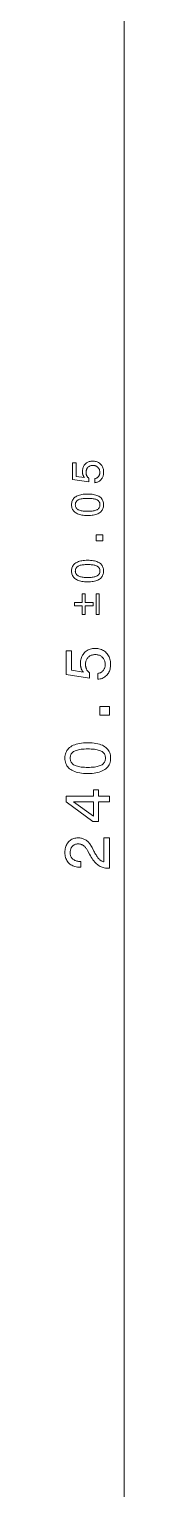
# Model space of a CAD drawing. Extents: x 0 to 297, y 0 to 523.
# Drawn here: x 218.8 to 222.8, y 196.6 to 295.3 of the extents above; entities that cross this region are included whole.
import ezdxf

# ---------------------------------------------------------------- set-up
doc = ezdxf.new("R2010")
doc.units = 0

msp = doc.modelspace()

# ---------------------------------------------------------------- linework, layer by layer
at = {"color": 7, "lineweight": 13}
msp.add_line((222.826, 134.987), (222.826, 369.578), dxfattribs=at)
for points in [[(220.829, 264.607), (220.829, 264.888), (220.861, 264.894), (220.892, 264.901), (220.921, 264.911), (220.948, 264.922), (220.975, 264.935), (221, 264.949), (221.023, 264.965), (221.045, 264.983), (221.066, 265.003), (221.085, 265.024), (221.102, 265.047), (221.118, 265.071), (221.132, 265.097), (221.144, 265.123), (221.154, 265.151), (221.162, 265.18), (221.169, 265.21), (221.173, 265.242), (221.176, 265.275), (221.177, 265.308), (221.176, 265.35), (221.172, 265.39), (221.166, 265.428), (221.157, 265.464), (221.145, 265.499), (221.131, 265.532), (221.114, 265.563), (221.095, 265.593), (221.073, 265.621), (221.049, 265.648), (221.022, 265.672), (220.994, 265.694), (220.964, 265.713), (220.933, 265.73), (220.9, 265.744), (220.865, 265.756), (220.829, 265.765), (220.791, 265.771), (220.752, 265.775), (220.711, 265.776), (220.669, 265.775), (220.629, 265.771), (220.59, 265.765), (220.554, 265.756), (220.519, 265.745), (220.485, 265.731), (220.454, 265.714), (220.424, 265.695), (220.396, 265.673), (220.37, 265.649), (220.346, 265.623), (220.324, 265.595), (220.305, 265.565), (220.289, 265.534), (220.275, 265.501), (220.263, 265.466), (220.254, 265.429), (220.248, 265.391), (220.244, 265.35), (220.243, 265.308), (220.243, 265.284), (220.245, 265.26), (220.247, 265.237), (220.251, 265.214), (220.255, 265.191), (220.261, 265.169), (220.267, 265.147), (220.274, 265.126), (220.282, 265.105), (220.292, 265.085), (220.302, 265.065), (220.313, 265.045), (220.325, 265.027), (220.338, 265.008), (220.352, 264.99), (220.367, 264.973), (220.383, 264.956), (220.4, 264.94), (220.418, 264.924), (220.436, 264.909), (220.436, 264.668), (219.324, 264.833), (219.324, 265.955), (219.572, 265.955), (219.572, 265.035), (220.137, 264.951), (220.124, 264.967), (220.111, 264.982), (220.1, 264.999), (220.089, 265.016), (220.078, 265.033), (220.068, 265.051), (220.059, 265.07), (220.051, 265.089), (220.043, 265.109), (220.036, 265.129), (220.029, 265.15), (220.023, 265.171), (220.018, 265.192), (220.013, 265.214), (220.01, 265.236), (220.007, 265.259), (220.004, 265.282), (220.002, 265.305), (220.001, 265.329), (220.001, 265.353), (220.003, 265.416), (220.009, 265.477), (220.018, 265.535), (220.032, 265.591), (220.049, 265.644), (220.07, 265.695), (220.095, 265.743), (220.124, 265.789), (220.156, 265.832), (220.193, 265.873), (220.232, 265.91), (220.274, 265.944), (220.319, 265.973), (220.365, 265.999), (220.415, 266.021), (220.466, 266.038), (220.52, 266.052), (220.576, 266.062), (220.635, 266.068), (220.696, 266.07), (220.761, 266.068), (220.823, 266.062), (220.883, 266.051), (220.94, 266.036), (220.995, 266.018), (221.048, 265.995), (221.097, 265.968), (221.145, 265.936), (221.189, 265.901), (221.232, 265.861), (221.271, 265.818), (221.306, 265.773), (221.336, 265.724), (221.363, 265.674), (221.386, 265.621), (221.404, 265.565), (221.418, 265.507), (221.429, 265.446), (221.435, 265.383), (221.437, 265.317), (221.435, 265.259), (221.43, 265.203), (221.422, 265.148), (221.41, 265.096), (221.395, 265.046), (221.377, 264.998), (221.355, 264.952), (221.33, 264.907), (221.301, 264.865), (221.269, 264.825), (221.235, 264.788), (221.198, 264.754), (221.159, 264.723), (221.118, 264.696), (221.075, 264.673), (221.03, 264.653), (220.983, 264.636), (220.934, 264.623), (220.882, 264.614)], [(220.352, 262.389), (220.248, 262.391), (220.149, 262.397), (220.055, 262.406), (219.967, 262.419), (219.883, 262.436), (219.805, 262.456), (219.731, 262.48), (219.663, 262.508), (219.599, 262.54), (219.541, 262.575), (219.488, 262.614), (219.441, 262.656), (219.399, 262.702), (219.363, 262.751), (219.333, 262.804), (219.308, 262.86), (219.288, 262.919), (219.274, 262.981), (219.266, 263.047), (219.263, 263.117), (219.266, 263.187), (219.274, 263.253), (219.288, 263.316), (219.307, 263.376), (219.332, 263.432), (219.362, 263.484), (219.398, 263.533), (219.44, 263.579), (219.487, 263.621), (219.539, 263.659), (219.597, 263.694), (219.66, 263.725), (219.728, 263.753), (219.802, 263.777), (219.88, 263.797), (219.964, 263.814), (220.053, 263.826), (220.148, 263.836), (220.247, 263.841), (220.352, 263.843), (220.457, 263.841), (220.556, 263.836), (220.65, 263.826), (220.739, 263.814), (220.823, 263.797), (220.901, 263.777), (220.974, 263.753), (221.042, 263.725), (221.105, 263.694), (221.162, 263.659), (221.215, 263.621), (221.261, 263.579), (221.302, 263.533), (221.338, 263.484), (221.368, 263.432), (221.393, 263.376), (221.412, 263.316), (221.426, 263.253), (221.434, 263.187), (221.437, 263.117), (221.434, 263.047), (221.426, 262.981), (221.412, 262.919), (221.393, 262.86), (221.368, 262.804), (221.338, 262.751), (221.302, 262.702), (221.26, 262.656), (221.213, 262.614), (221.161, 262.575), (221.103, 262.54), (221.04, 262.508), (220.972, 262.48), (220.899, 262.456), (220.821, 262.436), (220.737, 262.419), (220.649, 262.406), (220.555, 262.397), (220.456, 262.391)], [(220.352, 262.679), (220.437, 262.68), (220.516, 262.683), (220.592, 262.688), (220.662, 262.696), (220.728, 262.705), (220.789, 262.717), (220.846, 262.731), (220.898, 262.747), (220.945, 262.765), (220.987, 262.785), (221.026, 262.807), (221.06, 262.832), (221.09, 262.859), (221.116, 262.889), (221.139, 262.921), (221.157, 262.955), (221.171, 262.992), (221.181, 263.031), (221.187, 263.073), (221.189, 263.117), (221.187, 263.161), (221.181, 263.203), (221.171, 263.242), (221.157, 263.279), (221.139, 263.313), (221.117, 263.345), (221.091, 263.375), (221.061, 263.402), (221.028, 263.426), (220.99, 263.448), (220.947, 263.468), (220.9, 263.486), (220.849, 263.501), (220.792, 263.515), (220.731, 263.526), (220.665, 263.536), (220.594, 263.543), (220.518, 263.548), (220.437, 263.551), (220.352, 263.552), (220.267, 263.551), (220.186, 263.548), (220.11, 263.543), (220.039, 263.536), (219.973, 263.526), (219.911, 263.515), (219.854, 263.501), (219.802, 263.486), (219.755, 263.468), (219.713, 263.448), (219.675, 263.426), (219.641, 263.402), (219.612, 263.375), (219.586, 263.345), (219.564, 263.313), (219.546, 263.279), (219.532, 263.242), (219.522, 263.203), (219.516, 263.161), (219.514, 263.117), (219.516, 263.073), (219.522, 263.031), (219.532, 262.992), (219.546, 262.955), (219.564, 262.921), (219.586, 262.889), (219.613, 262.859), (219.643, 262.832), (219.677, 262.807), (219.715, 262.785), (219.758, 262.765), (219.805, 262.747), (219.857, 262.731), (219.914, 262.717), (219.975, 262.705), (220.041, 262.696), (220.112, 262.688), (220.187, 262.683), (220.267, 262.68)], [(221.376, 260.67), (220.926, 260.67), (220.926, 261.088), (221.376, 261.088)], [(220.352, 257.912), (220.248, 257.914), (220.149, 257.919), (220.055, 257.929), (219.967, 257.942), (219.883, 257.958), (219.805, 257.979), (219.731, 258.003), (219.663, 258.031), (219.599, 258.063), (219.541, 258.098), (219.488, 258.137), (219.441, 258.179), (219.399, 258.225), (219.363, 258.274), (219.333, 258.326), (219.308, 258.382), (219.288, 258.441), (219.274, 258.504), (219.266, 258.57), (219.263, 258.639), (219.266, 258.709), (219.274, 258.776), (219.288, 258.839), (219.307, 258.898), (219.332, 258.954), (219.362, 259.007), (219.398, 259.056), (219.44, 259.101), (219.487, 259.143), (219.539, 259.182), (219.597, 259.217), (219.66, 259.248), (219.728, 259.276), (219.802, 259.299), (219.88, 259.32), (219.964, 259.336), (220.053, 259.349), (220.148, 259.358), (220.247, 259.364), (220.352, 259.366), (220.457, 259.364), (220.556, 259.358), (220.65, 259.349), (220.739, 259.336), (220.823, 259.32), (220.901, 259.299), (220.974, 259.276), (221.042, 259.248), (221.105, 259.217), (221.162, 259.182), (221.215, 259.143), (221.261, 259.101), (221.302, 259.056), (221.338, 259.007), (221.368, 258.954), (221.393, 258.898), (221.412, 258.839), (221.426, 258.776), (221.434, 258.709), (221.437, 258.639), (221.434, 258.57), (221.426, 258.504), (221.412, 258.441), (221.393, 258.382), (221.368, 258.326), (221.338, 258.274), (221.302, 258.225), (221.26, 258.179), (221.213, 258.137), (221.161, 258.098), (221.103, 258.063), (221.04, 258.031), (220.972, 258.003), (220.899, 257.979), (220.821, 257.958), (220.737, 257.942), (220.649, 257.929), (220.555, 257.919), (220.456, 257.914)], [(220.352, 258.201), (220.437, 258.202), (220.516, 258.205), (220.592, 258.211), (220.662, 258.218), (220.728, 258.228), (220.789, 258.239), (220.846, 258.253), (220.898, 258.269), (220.945, 258.287), (220.987, 258.307), (221.026, 258.33), (221.06, 258.355), (221.09, 258.382), (221.116, 258.412), (221.139, 258.444), (221.157, 258.478), (221.171, 258.515), (221.181, 258.554), (221.187, 258.596), (221.189, 258.639), (221.187, 258.684), (221.181, 258.725), (221.171, 258.765), (221.157, 258.802), (221.139, 258.836), (221.117, 258.868), (221.091, 258.897), (221.061, 258.924), (221.028, 258.949), (220.99, 258.971), (220.947, 258.991), (220.9, 259.008), (220.849, 259.024), (220.792, 259.037), (220.731, 259.049), (220.665, 259.058), (220.594, 259.065), (220.518, 259.071), (220.437, 259.074), (220.352, 259.075), (220.267, 259.074), (220.186, 259.071), (220.11, 259.065), (220.039, 259.058), (219.973, 259.049), (219.911, 259.037), (219.854, 259.024), (219.802, 259.008), (219.755, 258.991), (219.713, 258.971), (219.675, 258.949), (219.641, 258.924), (219.612, 258.897), (219.586, 258.868), (219.564, 258.836), (219.546, 258.802), (219.532, 258.765), (219.522, 258.725), (219.516, 258.684), (219.514, 258.639), (219.516, 258.596), (219.522, 258.554), (219.532, 258.515), (219.546, 258.478), (219.564, 258.444), (219.586, 258.412), (219.613, 258.382), (219.643, 258.355), (219.677, 258.33), (219.715, 258.307), (219.758, 258.287), (219.805, 258.269), (219.857, 258.253), (219.914, 258.239), (219.975, 258.228), (220.041, 258.218), (220.112, 258.211), (220.187, 258.205), (220.267, 258.202)], [(220.718, 256.296), (220.194, 256.296), (220.194, 255.697), (219.989, 255.697), (219.989, 256.296), (219.47, 256.296), (219.47, 256.504), (219.989, 256.504), (219.989, 257.103), (220.194, 257.103), (220.194, 256.504), (220.718, 256.504)], [(220.923, 255.697), (220.923, 257.103), (221.131, 257.103), (221.131, 255.697)], [(221.044, 251.317), (221.044, 251.718), (221.09, 251.726), (221.134, 251.737), (221.175, 251.75), (221.215, 251.766), (221.253, 251.784), (221.288, 251.805), (221.322, 251.828), (221.353, 251.854), (221.383, 251.882), (221.41, 251.913), (221.435, 251.945), (221.457, 251.98), (221.477, 252.016), (221.494, 252.054), (221.509, 252.094), (221.521, 252.135), (221.53, 252.178), (221.536, 252.223), (221.54, 252.27), (221.542, 252.318), (221.54, 252.378), (221.534, 252.434), (221.525, 252.489), (221.512, 252.541), (221.496, 252.59), (221.476, 252.638), (221.452, 252.683), (221.424, 252.725), (221.393, 252.765), (221.358, 252.803), (221.32, 252.838), (221.28, 252.869), (221.238, 252.897), (221.193, 252.921), (221.146, 252.941), (221.096, 252.957), (221.045, 252.97), (220.991, 252.979), (220.934, 252.985), (220.876, 252.987), (220.816, 252.985), (220.758, 252.979), (220.703, 252.97), (220.651, 252.958), (220.601, 252.941), (220.553, 252.921), (220.509, 252.898), (220.466, 252.871), (220.426, 252.84), (220.389, 252.805), (220.354, 252.768), (220.323, 252.728), (220.296, 252.685), (220.273, 252.64), (220.253, 252.593), (220.236, 252.543), (220.224, 252.491), (220.214, 252.436), (220.209, 252.378), (220.207, 252.318), (220.208, 252.284), (220.21, 252.25), (220.214, 252.216), (220.218, 252.183), (220.225, 252.151), (220.232, 252.119), (220.241, 252.088), (220.252, 252.058), (220.264, 252.028), (220.277, 251.999), (220.291, 251.97), (220.307, 251.943), (220.325, 251.916), (220.343, 251.889), (220.363, 251.864), (220.385, 251.839), (220.407, 251.815), (220.431, 251.792), (220.457, 251.769), (220.483, 251.747), (220.483, 251.403), (218.894, 251.64), (218.894, 253.242), (219.248, 253.242), (219.248, 251.928), (220.055, 251.808), (220.037, 251.83), (220.019, 251.853), (220.003, 251.876), (219.987, 251.9), (219.972, 251.925), (219.958, 251.951), (219.945, 251.978), (219.933, 252.005), (219.921, 252.033), (219.911, 252.062), (219.902, 252.092), (219.893, 252.122), (219.886, 252.153), (219.879, 252.184), (219.874, 252.215), (219.869, 252.248), (219.866, 252.28), (219.863, 252.314), (219.862, 252.347), (219.861, 252.382), (219.864, 252.472), (219.872, 252.559), (219.886, 252.642), (219.905, 252.722), (219.93, 252.798), (219.96, 252.871), (219.996, 252.94), (220.037, 253.005), (220.083, 253.067), (220.136, 253.125), (220.192, 253.178), (220.252, 253.226), (220.315, 253.268), (220.382, 253.305), (220.452, 253.336), (220.526, 253.361), (220.603, 253.381), (220.683, 253.395), (220.767, 253.403), (220.854, 253.406), (220.947, 253.403), (221.036, 253.394), (221.122, 253.379), (221.204, 253.359), (221.282, 253.332), (221.357, 253.299), (221.428, 253.26), (221.495, 253.215), (221.559, 253.165), (221.62, 253.108), (221.675, 253.046), (221.725, 252.981), (221.769, 252.913), (221.807, 252.84), (221.84, 252.765), (221.866, 252.685), (221.886, 252.602), (221.901, 252.515), (221.91, 252.425), (221.913, 252.331), (221.91, 252.248), (221.903, 252.167), (221.891, 252.09), (221.875, 252.015), (221.853, 251.943), (221.827, 251.875), (221.796, 251.809), (221.76, 251.745), (221.719, 251.685), (221.674, 251.628), (221.624, 251.575), (221.572, 251.526), (221.516, 251.483), (221.458, 251.444), (221.397, 251.411), (221.332, 251.382), (221.265, 251.358), (221.194, 251.34), (221.121, 251.326)], [(221.826, 248.89), (221.183, 248.89), (221.183, 249.487), (221.826, 249.487)], [(220.363, 244.95), (220.215, 244.953), (220.073, 244.961), (219.939, 244.974), (219.813, 244.993), (219.693, 245.017), (219.581, 245.046), (219.476, 245.08), (219.378, 245.12), (219.288, 245.165), (219.205, 245.216), (219.129, 245.271), (219.062, 245.332), (219.002, 245.397), (218.95, 245.467), (218.907, 245.542), (218.871, 245.622), (218.843, 245.706), (218.823, 245.796), (218.811, 245.89), (218.807, 245.99), (218.811, 246.089), (218.823, 246.184), (218.843, 246.274), (218.87, 246.359), (218.906, 246.439), (218.949, 246.514), (219.001, 246.584), (219.06, 246.649), (219.127, 246.709), (219.202, 246.764), (219.284, 246.814), (219.374, 246.859), (219.472, 246.898), (219.577, 246.932), (219.689, 246.961), (219.809, 246.985), (219.936, 247.003), (220.071, 247.016), (220.214, 247.024), (220.363, 247.027), (220.513, 247.024), (220.654, 247.016), (220.789, 247.003), (220.916, 246.985), (221.035, 246.961), (221.147, 246.932), (221.252, 246.898), (221.349, 246.859), (221.439, 246.814), (221.521, 246.764), (221.595, 246.709), (221.662, 246.649), (221.721, 246.584), (221.772, 246.514), (221.815, 246.439), (221.85, 246.359), (221.878, 246.274), (221.897, 246.184), (221.909, 246.089), (221.913, 245.99), (221.909, 245.89), (221.897, 245.796), (221.877, 245.706), (221.85, 245.622), (221.814, 245.542), (221.771, 245.467), (221.72, 245.397), (221.66, 245.332), (221.593, 245.271), (221.519, 245.216), (221.436, 245.165), (221.346, 245.12), (221.249, 245.08), (221.144, 245.046), (221.033, 245.017), (220.913, 244.993), (220.787, 244.974), (220.653, 244.961), (220.512, 244.953)], [(220.363, 245.363), (220.484, 245.365), (220.598, 245.369), (220.705, 245.377), (220.806, 245.388), (220.9, 245.401), (220.987, 245.418), (221.068, 245.438), (221.142, 245.461), (221.21, 245.486), (221.271, 245.515), (221.326, 245.547), (221.374, 245.583), (221.418, 245.622), (221.455, 245.664), (221.487, 245.71), (221.513, 245.759), (221.533, 245.811), (221.547, 245.867), (221.556, 245.927), (221.559, 245.99), (221.556, 246.053), (221.547, 246.112), (221.533, 246.168), (221.513, 246.221), (221.487, 246.27), (221.456, 246.316), (221.419, 246.358), (221.376, 246.396), (221.328, 246.431), (221.274, 246.463), (221.214, 246.491), (221.146, 246.516), (221.073, 246.539), (220.992, 246.558), (220.904, 246.574), (220.81, 246.588), (220.708, 246.598), (220.6, 246.605), (220.485, 246.61), (220.363, 246.611), (220.241, 246.61), (220.126, 246.605), (220.017, 246.598), (219.916, 246.588), (219.821, 246.574), (219.733, 246.558), (219.652, 246.539), (219.578, 246.516), (219.511, 246.491), (219.45, 246.463), (219.396, 246.431), (219.348, 246.396), (219.305, 246.358), (219.268, 246.316), (219.237, 246.27), (219.211, 246.221), (219.191, 246.168), (219.177, 246.112), (219.169, 246.053), (219.166, 245.99), (219.169, 245.927), (219.177, 245.867), (219.192, 245.811), (219.212, 245.759), (219.238, 245.71), (219.269, 245.664), (219.307, 245.622), (219.35, 245.583), (219.399, 245.547), (219.454, 245.515), (219.514, 245.486), (219.582, 245.461), (219.656, 245.438), (219.737, 245.418), (219.825, 245.401), (219.919, 245.388), (220.02, 245.377), (220.128, 245.369), (220.242, 245.365)], [(221.826, 243.03), (221.084, 243.03), (221.084, 241.712), (220.705, 241.712), (218.894, 243.025), (218.894, 243.417), (220.739, 243.417), (220.739, 243.845), (221.084, 243.845), (221.084, 243.417), (221.826, 243.417)], [(220.739, 242.075), (220.739, 243.03), (219.396, 243.03)], [(221.826, 238.541), (221.814, 238.541), (221.726, 238.543), (221.642, 238.549), (221.56, 238.56), (221.481, 238.574), (221.406, 238.593), (221.333, 238.616), (221.263, 238.642), (221.196, 238.673), (221.132, 238.709), (221.071, 238.748), (221.011, 238.792), (220.951, 238.844), (220.892, 238.902), (220.833, 238.966), (220.774, 239.038), (220.714, 239.116), (220.656, 239.2), (220.597, 239.292), (220.538, 239.389), (220.479, 239.494), (220.34, 239.749), (220.315, 239.794), (220.289, 239.836), (220.263, 239.876), (220.236, 239.913), (220.208, 239.948), (220.18, 239.98), (220.151, 240.01), (220.121, 240.037), (220.091, 240.062), (220.061, 240.084), (220.029, 240.104), (219.997, 240.122), (219.963, 240.138), (219.928, 240.152), (219.892, 240.163), (219.855, 240.173), (219.817, 240.18), (219.778, 240.186), (219.738, 240.189), (219.697, 240.19), (219.65, 240.188), (219.605, 240.183), (219.562, 240.175), (219.521, 240.164), (219.482, 240.149), (219.444, 240.131), (219.408, 240.11), (219.375, 240.085), (219.343, 240.057), (219.312, 240.026), (219.284, 239.993), (219.26, 239.957), (219.238, 239.918), (219.219, 239.878), (219.202, 239.835), (219.189, 239.79), (219.179, 239.743), (219.172, 239.694), (219.167, 239.643), (219.166, 239.589), (219.168, 239.536), (219.173, 239.485), (219.182, 239.436), (219.195, 239.39), (219.212, 239.346), (219.233, 239.304), (219.257, 239.265), (219.285, 239.227), (219.316, 239.192), (219.351, 239.16), (219.39, 239.13), (219.431, 239.103), (219.475, 239.08), (219.522, 239.059), (219.572, 239.042), (219.624, 239.028), (219.679, 239.017), (219.737, 239.009), (219.798, 239.004), (219.861, 239.003), (219.897, 239.003), (219.897, 238.611), (219.836, 238.611), (219.743, 238.613), (219.654, 238.622), (219.569, 238.635), (219.488, 238.654), (219.411, 238.678), (219.338, 238.708), (219.269, 238.743), (219.203, 238.783), (219.142, 238.829), (219.085, 238.881), (219.032, 238.936), (218.985, 238.996), (218.943, 239.06), (218.907, 239.127), (218.877, 239.198), (218.852, 239.273), (218.832, 239.352), (218.818, 239.435), (218.81, 239.522), (218.807, 239.612), (218.81, 239.699), (218.817, 239.782), (218.83, 239.863), (218.847, 239.939), (218.869, 240.012), (218.896, 240.082), (218.928, 240.149), (218.965, 240.212), (219.007, 240.272), (219.054, 240.328), (219.105, 240.38), (219.159, 240.426), (219.216, 240.467), (219.276, 240.503), (219.339, 240.533), (219.405, 240.557), (219.475, 240.576), (219.547, 240.59), (219.623, 240.598), (219.701, 240.601), (219.762, 240.599), (219.822, 240.594), (219.88, 240.586), (219.937, 240.575), (219.992, 240.561), (220.045, 240.543), (220.097, 240.522), (220.148, 240.498), (220.197, 240.471), (220.244, 240.441), (220.29, 240.407), (220.335, 240.37), (220.378, 240.329), (220.421, 240.286), (220.462, 240.238), (220.501, 240.188), (220.54, 240.134), (220.577, 240.076), (220.613, 240.016), (220.648, 239.952), (220.776, 239.699), (220.814, 239.629), (220.85, 239.563), (220.886, 239.501), (220.921, 239.443), (220.955, 239.389), (220.989, 239.339), (221.022, 239.294), (221.054, 239.252), (221.085, 239.214), (221.116, 239.181), (221.147, 239.151), (221.178, 239.122), (221.21, 239.096), (221.243, 239.072), (221.277, 239.051), (221.311, 239.031), (221.346, 239.013), (221.382, 238.998), (221.418, 238.985), (221.455, 238.973), (221.455, 240.601), (221.826, 240.601)]]:
    msp.add_lwpolyline(points, close=True, dxfattribs=at)

doc.saveas('drawing.dxf')
